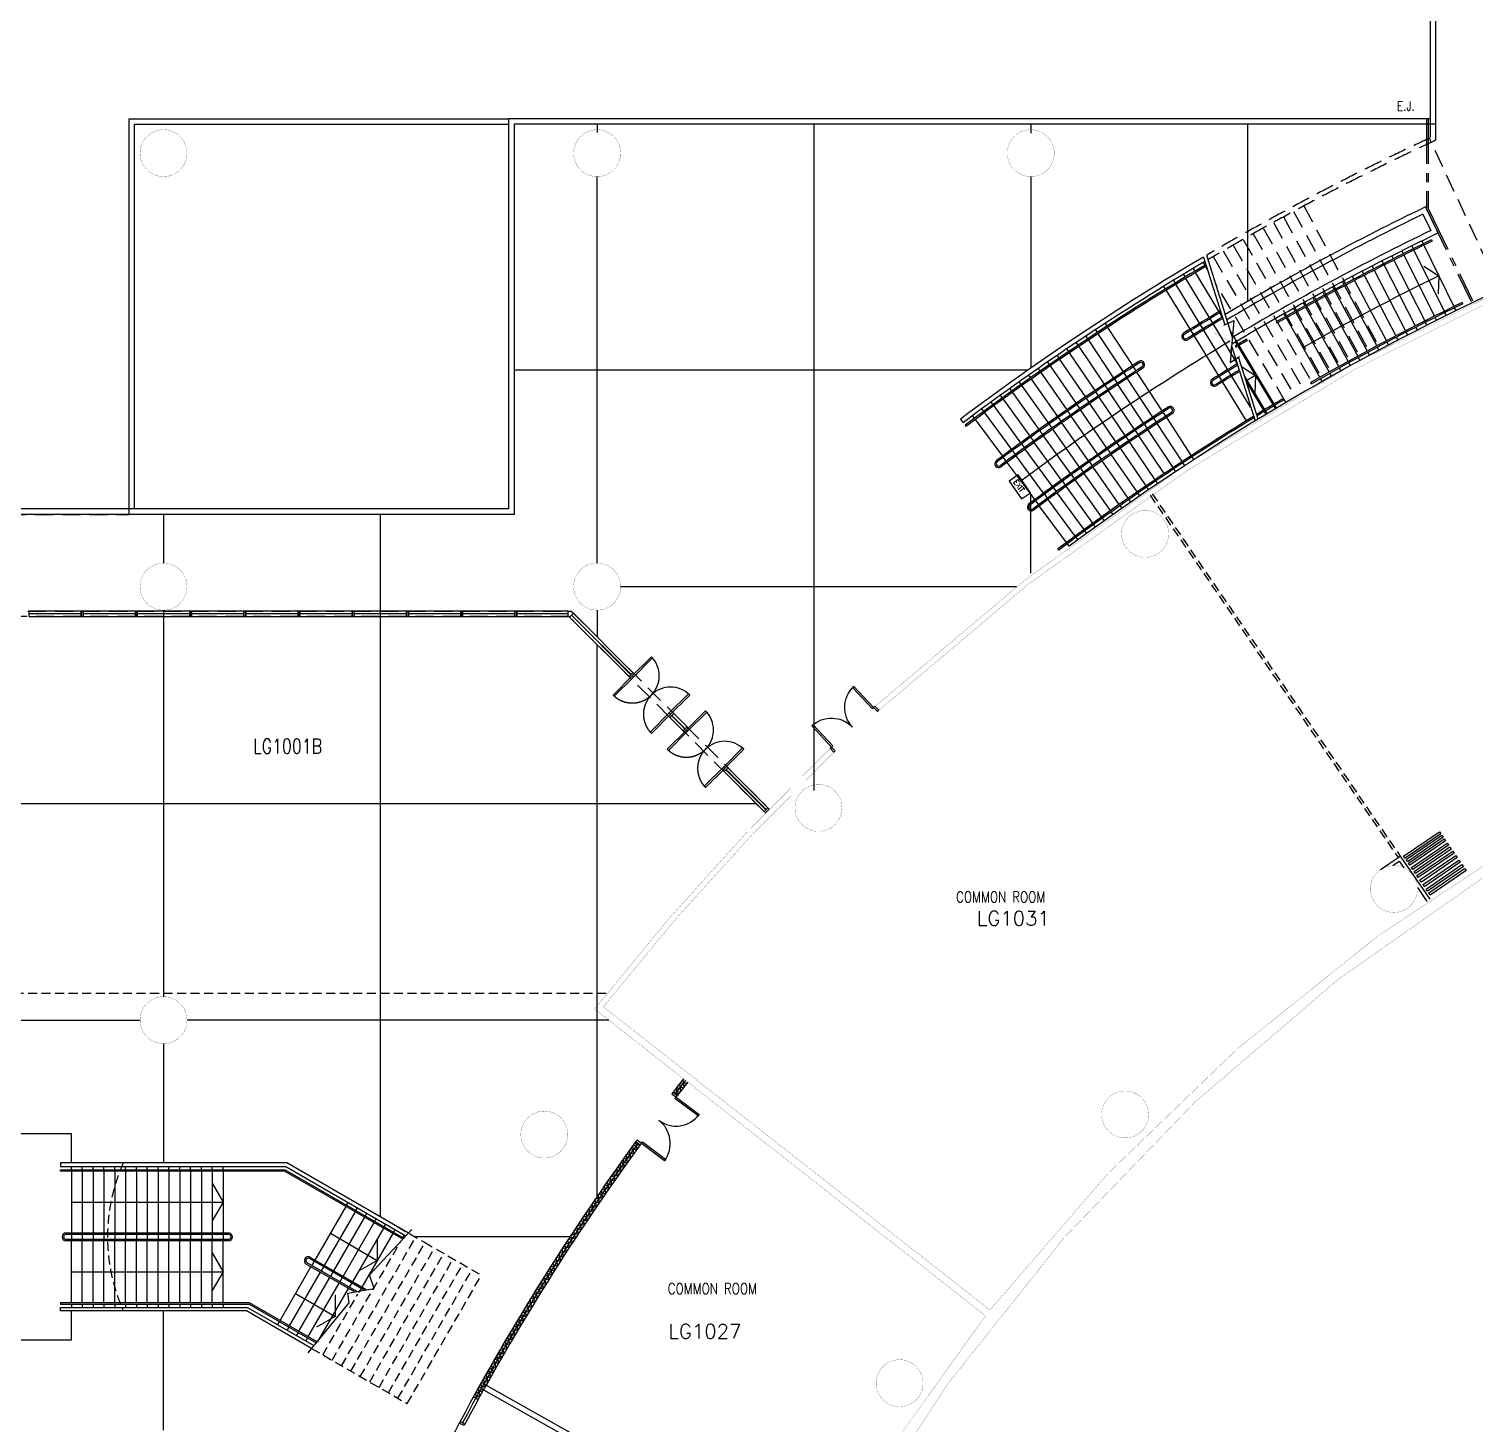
# Model space of a CAD drawing. Extents: x -163000 to 184253, y -124935 to 90032.
# Drawn here: x -69725 to -29705, y -57681 to -19061 of the extents above; entities that cross this region are included whole.
import ezdxf

# ---------------------------------------------------------------- set-up
doc = ezdxf.new("R2010")
doc.units = 0
doc.header["$LTSCALE"] = 1000
doc.header["$MEASUREMENT"] = 0
for name, pattern in [('s1118a$0$CENTER', [2, 1.25, -0.25, 0.25, -0.25]), ('s1118a$0$DASHED', [0.75, 0.5, -0.25]), ('s1118a$0$HIDDEN', [0.375, 0.25, -0.125]), ('s4118a$0$HIDDEN', [0.375, 0.25, -0.125])]:
    doc.linetypes.add(name, pattern=pattern)
doc.layers.get('0').update_dxf_attribs({"linetype": 'CONTINUOUS'})
for name, color, linetype in [('s1118a$0$19', 7, 'CONTINUOUS'), ('s1118a$0$20', 7, 'CONTINUOUS'), ('s1118a$0$23', 7, 'CONTINUOUS'), ('s1118a$0$25', 7, 'CONTINUOUS'), ('s1118a$0$30', 2, 'CONTINUOUS'), ('s1118a$0$56', 7, 'CONTINUOUS'), ('s1118a$0$6', 7, 'CONTINUOUS'), ('s1118a$0$7', 7, 'CONTINUOUS'), ('s1118a$0$ROOM-NO', 4, 'CONTINUOUS'), ('s4118a$0$11', 7, 'CONTINUOUS'), ('s4118a$0$20', 7, 'CONTINUOUS'), ('s4118a$0$21', 7, 'CONTINUOUS'), ('s4118a$0$22', 7, 'CONTINUOUS'), ('s4118a$0$30', 2, 'CONTINUOUS'), ('s4118a$0$6', 7, 'CONTINUOUS'), ('s4118a$0$9', 7, 'CONTINUOUS'), ('s4118a$0$FOLD-P', 3, 'CONTINUOUS'), ('s4118a$0$ROOM-NO', 4, 'CONTINUOUS')]:
    doc.layers.add(name, color=color, linetype=linetype)
doc.styles.add('s1118a$0$STANDARD', font='SIMPLEX', dxfattribs={"width": 0.8})
doc.styles.add('s4118a$0$STANDARD', font='SIMPLEX')

# ---------------------------------------------------------------- blocks, each defined once
blk = doc.blocks.new('s1118a$0$D1600D')
at = {"layer": 's1118a$0$30', "color": 14, "linetype": 'Continuous'}
for points in [[(0.05, 0.15), (0, 0.15), (0, 0), (0.0501, 0), (0.05, 0.825), (0.1, 0.8251), (0.1, 0.075), (0.05, 0.075)], [(1.55, 0.15), (1.6, 0.15), (1.6, 0), (1.55, 0), (1.55, 0.825), (1.5, 0.825), (1.5, 0.075), (1.55, 0.075)]]:
    blk.add_lwpolyline(points, dxfattribs=at)
at = {"layer": 's1118a$0$30', "color": 14, "linetype": 's1118a$0$HIDDEN'}
for points in [[(0.05, 0.075), (0.1, 0.075), (0.1, -0.675), (0.0501, -0.675)], [(1.5, 0.075), (1.55, 0.075), (1.55, -0.675), (1.5001, -0.675)]]:
    blk.add_lwpolyline(points, close=True, dxfattribs=at)
at = {"layer": 's1118a$0$30', "color": 14, "linetype": 'Continuous'}
for centre, start, end in [((0.05, 0.075), 0, 90), ((1.55, 0.075), 90, 180)]:
    blk.add_arc(centre, 0.75, start, end, dxfattribs=at)
at = {"layer": 's1118a$0$30', "color": 14, "linetype": 's1118a$0$HIDDEN'}
for centre, start, end in [((0.05, 0.075), 270, 0), ((1.55, 0.075), 180, 270)]:
    blk.add_arc(centre, 0.75, start, end, dxfattribs=at)
blk = doc.blocks.new('s1118a$0$EXIT')
at = {"layer": 's1118a$0$56', "color": 1, "linetype": 'Continuous'}
blk.add_lwpolyline([(0, 0), (0.6, 0), (0.6, 0.3), (0, 0.3)], close=True, dxfattribs=at)
at = {"layer": 's1118a$0$56', "color": 1, "linetype": 'Continuous', "style": 's1118a$0$STANDARD', "width": 0.8}
blk.add_text('EXIT', height=0.15, dxfattribs=at).set_placement((0.0816, 0.0747))
blk = doc.blocks.new('s1118a')
at = {"layer": 's1118a$0$19', "color": 2, "linetype": 's1118a$0$DASHED'}
for points in [[(-76300, -32500), (-66950, -32500), (-66950, -32350), (-76300, -32350)], [(-73501, -35175), (-54718, -35175), (-49238, -40656), (-49344, -40762), (-54781, -35325), (-73501, -35325)]]:
    blk.add_lwpolyline(points, close=True, dxfattribs=at)
at = {"layer": 's1118a$0$20', "color": 14, "linetype": 'Continuous'}
for points in [[(-69725, -35245), (-68275, -35245), (-68275, -35175), (-69725, -35175)], [(-68275, -35325), (-68225, -35325), (-68225, -35175), (-68275, -35175)], [(-68225, -35245), (-66775, -35245), (-66775, -35175), (-68225, -35175)], [(-66775, -35325), (-66725, -35325), (-66725, -35175), (-66775, -35175)], [(-66725, -35245), (-65275, -35245), (-65275, -35175), (-66725, -35175)], [(-65275, -35325), (-65225, -35325), (-65225, -35175), (-65275, -35175)], [(-65225, -35245), (-63775, -35245), (-63775, -35175), (-65225, -35175)], [(-63775, -35325), (-63725, -35325), (-63725, -35175), (-63775, -35175)], [(-63725, -35245), (-62275, -35245), (-62275, -35175), (-63725, -35175)], [(-62275, -35325), (-62225, -35325), (-62225, -35175), (-62275, -35175)], [(-62225, -35245), (-60775, -35245), (-60775, -35175), (-62225, -35175)], [(-60775, -35325), (-60725, -35325), (-60725, -35175), (-60775, -35175)], [(-60725, -35245), (-59275, -35245), (-59275, -35175), (-60725, -35175)], [(-59275, -35325), (-59225, -35325), (-59225, -35175), (-59275, -35175)], [(-59225, -35245), (-57775, -35245), (-57775, -35175), (-59225, -35175)], [(-57775, -35325), (-57725, -35325), (-57725, -35175), (-57775, -35175)], [(-57725, -35245), (-56275, -35245), (-56275, -35175), (-57725, -35175)], [(-56275, -35325), (-56225, -35325), (-56225, -35175), (-56275, -35175)], [(-56225, -35245), (-54806, -35245), (-54806, -35175), (-56225, -35175)], [(-54718, -35175), (-54657, -35237), (-54763, -35343), (-54781, -35325), (-54806, -35325), (-54806, -35175)], [(-69725, -35325), (-68275, -35325), (-68275, -35255), (-69725, -35255)], [(-68225, -35325), (-66775, -35325), (-66775, -35255), (-68225, -35255)], [(-66725, -35325), (-65275, -35325), (-65275, -35255), (-66725, -35255)], [(-65225, -35325), (-63775, -35325), (-63775, -35255), (-65225, -35255)], [(-63725, -35325), (-62275, -35325), (-62275, -35255), (-63725, -35255)], [(-62225, -35325), (-60775, -35325), (-60775, -35255), (-62225, -35255)], [(-60725, -35325), (-59275, -35325), (-59275, -35255), (-60725, -35255)], [(-59225, -35325), (-57775, -35325), (-57775, -35255), (-59225, -35255)], [(-57725, -35325), (-56275, -35325), (-56275, -35255), (-57725, -35255)], [(-56225, -35325), (-54806, -35325), (-54806, -35255), (-56225, -35255)], [(-54763, -35343), (-53118, -36987), (-53069, -36938), (-54714, -35293)], [(-54706, -35286), (-53062, -36931), (-53012, -36881), (-54657, -35237)], [(-51930, -38062), (-51562, -38431), (-51512, -38381), (-51881, -38013)], [(-51987, -38119), (-51619, -38487), (-51569, -38438), (-51938, -38069)], [(-50487, -39619), (-49379, -40727), (-49329, -40678), (-50438, -39569)], [(-50431, -39562), (-49322, -40670), (-49273, -40621), (-50381, -39513)], [(-49238, -40656), (-49273, -40621), (-49379, -40727), (-49344, -40762)]]:
    blk.add_lwpolyline(points, close=True, dxfattribs=at)
at = {"layer": 's1118a$0$23', "color": 14, "linetype": 's1118a$0$HIDDEN'}
for p, q in [((-72750, -45750), (-53738, -45750)), ((-59843, -52034), (-58778, -52649)), ((-61335, -55915), (-59434, -52623)), ((-61075, -56065), (-59021, -52508)), ((-60815, -56215), (-58762, -52658)), ((-60555, -56365), (-58502, -52808)), ((-58778, -52649), (-57203, -53558)), ((-60295, -56515), (-58242, -52958)), ((-60036, -56665), (-57982, -53108)), ((-59776, -56815), (-57722, -53258)), ((-59516, -56965), (-57463, -53408)), ((-59256, -57115), (-57203, -53558)), ((-61594, -55765), (-60620, -54077)), ((-61902, -55588), (-59256, -57115)), ((-60976, -55894), (-61021, -55972))]:
    blk.add_line(p, q, dxfattribs=at)
at = {"layer": 's1118a$0$23', "color": 14, "linetype": 'Continuous'}
for p, q in [((-62587, -50450), (-68850, -50450)), ((-68850, -50450), (-68850, -50550)), ((-68850, -50550), (-62614, -50550)), ((-62614, -50550), (-59290, -52469)), ((-59220, -52394), (-62587, -50450))]:
    blk.add_line(p, q, dxfattribs=at)
for points in [[(-30950, -18250), (-30950, -21550), (-56450, -21550), (-56450, -32350), (-76300, -32350)], [(-30800, -18250), (-30800, -21700), (-56300, -21700), (-56300, -32500), (-76300, -32500)], [(-66950, -32350), (-66950, -21550), (-56445, -21550)], [(-66800, -32350), (-66800, -21700), (-56445, -21700)], [(-68850, -54550), (-68850, -54450), (-63672, -54450), (-61837, -55509)], [(-61902, -55588), (-63699, -54550), (-68850, -54550)]]:
    blk.add_lwpolyline(points, dxfattribs=at)
at = {"layer": 's1118a$0$23', "color": 14, "linetype": 's1118a$0$HIDDEN'}
blk.add_arc((-62550, -52500), 5000, 155.7964, 204.2061, dxfattribs=at)
at = {"layer": 's1118a$0$25', "color": 3, "linetype": 's1118a$0$HIDDEN', "ltscale": 2}
for p, q in [((-30950, -21550), (-30950, -22077)), ((-30800, -21700), (-30800, -22145)), ((-29015, -26278), (-30969, -22086)), ((-34443, -23961), (-32324, -27931)), ((-35006, -24264), (-32852, -28216)), ((-34725, -24112), (-32589, -28073)), ((-35845, -24729), (-33640, -28651)), ((-35566, -24573), (-33378, -28505)), ((-35286, -24418), (-33116, -28360)), ((-36678, -25204), (-34422, -29098)), ((-36401, -25044), (-34162, -28948)), ((-36123, -24886), (-33901, -28799)), ((-36954, -25365), (-34681, -29248)), ((-34939, -29401), (-36892, -26097))]:
    blk.add_line(p, q, dxfattribs=at)
at = {"layer": 's1118a$0$25', "color": 14, "linetype": 'Continuous'}
for p, q in [((-31077, -23990), (-30729, -24711)), ((-31146, -24190), (-30930, -24641)), ((-37224, -25378), (-36633, -27252)), ((-36418, -27602), (-36618, -26966)), ((-36440, -27863), (-35794, -29914)), ((-35706, -29860), (-36248, -28140))]:
    blk.add_line(p, q, dxfattribs=at)
at = {"layer": 's1118a$0$25', "color": 2, "linetype": 'Continuous'}
for p, q in [((-31733, -25204), (-31692, -25284)), ((-31456, -25066), (-31416, -25146)), ((-31398, -25182), (-30558, -26876)), ((-31178, -24929), (-31139, -25010)), ((-31121, -25046), (-30289, -26743)), ((-30914, -24900), (-30896, -24936)), ((-32281, -25482), (-32240, -25562)), ((-32221, -25597), (-31360, -27279)), ((-32009, -25343), (-31968, -25424)), ((-31950, -25459), (-31096, -27145)), ((-31674, -25320), (-30827, -27010)), ((-33104, -25910), (-33062, -25990)), ((-32830, -25766), (-32788, -25846)), ((-32770, -25881), (-31894, -27556)), ((-32556, -25623), (-32514, -25703)), ((-32496, -25739), (-31626, -27417)), ((-33920, -26348), (-33870, -26439)), ((-33648, -26201), (-33599, -26290)), ((-33584, -26320), (-32688, -27978)), ((-33377, -26056), (-33335, -26135)), ((-33316, -26170), (-32425, -27837)), ((-33043, -26025), (-32159, -27696)), ((-34732, -26798), (-34687, -26877)), ((-34462, -26647), (-34418, -26726)), ((-34398, -26761), (-33478, -28412)), ((-34191, -26497), (-34147, -26576)), ((-34128, -26611), (-33215, -28266)), ((-33856, -26466), (-32952, -28122)), ((-30232, -26859), (-30271, -26778)), ((-30046, -26669), (-30064, -26633)), ((-35209, -27173), (-35189, -27208)), ((-34993, -26946), (-34948, -27025)), ((-34929, -27060), (-34002, -28706)), ((-34668, -26912), (-33741, -28559)), ((-31037, -27261), (-31078, -27181)), ((-30769, -27126), (-30809, -27046)), ((-30501, -26992), (-30541, -26911)), ((-31833, -27671), (-31875, -27591)), ((-31567, -27532), (-31608, -27452)), ((-31300, -27395), (-31341, -27315)), ((-36333, -27728), (-36287, -27805)), ((-36267, -27840), (-35297, -29462)), ((-36029, -27652), (-36009, -27686)), ((-32626, -28092), (-32669, -28013)), ((-32387, -27907), (-32406, -27872)), ((-32099, -27811), (-32141, -27731)), ((-33153, -28380), (-33196, -28301)), ((-32890, -28236), (-32933, -28157)), ((-33938, -28819), (-33982, -28741)), ((-33721, -28594), (-33723, -28591)), ((-33677, -28672), (-33721, -28594)), ((-33415, -28525), (-33459, -28447)), ((-35487, -29728), (-36032, -28825)), ((-34262, -28855), (-34242, -28890)), ((-35230, -29573), (-35276, -29496)), ((-35039, -29308), (-35018, -29343))]:
    blk.add_line(p, q, dxfattribs=at)
at = {"layer": 's1118a$0$25', "color": 3, "linetype": 'Continuous'}
for p, q in [((-37229, -25527), (-37184, -25604)), ((-37778, -25855), (-37732, -25932)), ((-36301, -28304), (-37711, -25966)), ((-37504, -25690), (-37458, -25768)), ((-36702, -27034), (-37438, -25802)), ((-37117, -25717), (-37163, -25639)), ((-38324, -26187), (-38277, -26264)), ((-38256, -26298), (-36035, -29909)), ((-38052, -26020), (-38005, -26097)), ((-35915, -29528), (-37984, -26131)), ((-39945, -27214), (-39896, -27289)), ((-40479, -27565), (-40429, -27640)), ((-40212, -27388), (-40163, -27464)), ((-40141, -27497), (-39447, -28552)), ((-39874, -27323), (-39185, -28380)), ((-41010, -27921), (-40959, -27995)), ((-40745, -27742), (-40694, -27817)), ((-40672, -27850), (-39969, -28899)), ((-40407, -27673), (-39708, -28725)), ((-41538, -28282), (-41487, -28356)), ((-41464, -28389), (-40747, -29428)), ((-41274, -28101), (-41223, -28175)), ((-41201, -28208), (-40488, -29250)), ((-40937, -28028), (-40229, -29074)), ((-39163, -28414), (-39089, -28527)), ((-42062, -28647), (-42012, -28719)), ((-41977, -28768), (-41262, -29786)), ((-41800, -28464), (-41749, -28538)), ((-41726, -28570), (-41005, -29606)), ((-39686, -28758), (-39612, -28870)), ((-39425, -28585), (-39350, -28698)), ((-38622, -29805), (-39328, -28731)), ((-38366, -29637), (-39068, -28560)), ((-42843, -29204), (-42791, -29276)), ((-42584, -29017), (-42531, -29090)), ((-42508, -29122), (-41773, -30149)), ((-42324, -28831), (-42271, -28905)), ((-42248, -28937), (-41518, -29967)), ((-40207, -29107), (-40131, -29219)), ((-39947, -28932), (-39872, -29044)), ((-39134, -30145), (-39849, -29077)), ((-38878, -29974), (-39589, -28904)), ((-43360, -29580), (-43307, -29653)), ((-43102, -29391), (-43049, -29464)), ((-43025, -29496), (-42282, -30516)), ((-42767, -29309), (-42028, -30332)), ((-40724, -29461), (-40648, -29572)), ((-39895, -30663), (-40625, -29605)), ((-40466, -29283), (-40390, -29395)), ((-39642, -30489), (-40367, -29428)), ((-39388, -30316), (-40109, -29252)), ((-43948, -29861), (-43873, -29961)), ((-43617, -29770), (-43563, -29842)), ((-43539, -29875), (-42787, -30888)), ((-43283, -29685), (-42534, -30702)), ((-41495, -30000), (-41417, -30110)), ((-41239, -29819), (-41161, -29929)), ((-40399, -31013), (-41138, -29962)), ((-40981, -29640), (-40905, -29750)), ((-40148, -30838), (-40882, -29783)), ((-38856, -30008), (-38782, -30120)), ((-38600, -29838), (-38526, -29951)), ((-37810, -31039), (-38504, -29984)), ((-38344, -29670), (-38270, -29784)), ((-38248, -29817), (-37559, -30875)), ((-43819, -30033), (-43795, -30065)), ((-42004, -30365), (-41925, -30474)), ((-41750, -30182), (-41667, -30298)), ((-40900, -31369), (-41648, -30324)), ((-40650, -31190), (-41394, -30142)), ((-39366, -30349), (-39290, -30461)), ((-39111, -30178), (-39036, -30290)), ((-38311, -31372), (-39014, -30323)), ((-38061, -31205), (-38760, -30153)), ((-42511, -30734), (-42431, -30843)), ((-42258, -30549), (-42178, -30658)), ((-41398, -31728), (-42155, -30690)), ((-41149, -31548), (-41902, -30506)), ((-39873, -30696), (-39796, -30807)), ((-39620, -30522), (-39544, -30633)), ((-38809, -31709), (-39521, -30666)), ((-38560, -31540), (-39268, -30494)), ((-42682, -31029), (-42763, -30920)), ((-42659, -31061), (-41892, -32092)), ((-41646, -31910), (-42407, -30875)), ((-40376, -31046), (-40298, -31157)), ((-39550, -32222), (-40276, -31189)), ((-40125, -30870), (-40048, -30981)), ((-39303, -32050), (-40025, -31014)), ((-39056, -31879), (-39773, -30840)), ((-37739, -31148), (-37788, -31072)), ((-37488, -30984), (-37537, -30908)), ((-41126, -31580), (-41047, -31690)), ((-40877, -31401), (-40798, -31511)), ((-40040, -32570), (-40775, -31544)), ((-40627, -31223), (-40549, -31333)), ((-39795, -32396), (-40526, -31366)), ((-38487, -31647), (-38538, -31573)), ((-37989, -31313), (-38039, -31238)), ((-41622, -31942), (-41542, -32051)), ((-41374, -31761), (-41295, -31870)), ((-40527, -32922), (-41271, -31902)), ((-40284, -32746), (-41024, -31722)), ((-38983, -31986), (-39034, -31912)), ((-38735, -31816), (-38786, -31742)), ((-41869, -32124), (-41788, -32233)), ((-41012, -33278), (-41764, -32265)), ((-40770, -33100), (-41518, -32083)), ((-39475, -32329), (-39527, -32255)), ((-39229, -32157), (-39281, -32083)), ((-40208, -32851), (-40261, -32778)), ((-39964, -32676), (-40017, -32603)), ((-39720, -32502), (-39772, -32428)), ((-40693, -33204), (-40746, -33132)), ((-40451, -33027), (-40504, -32954)), ((-41227, -33489), (-41251, -33457)), ((-40934, -33383), (-40988, -33311))]:
    blk.add_line(p, q, dxfattribs=at)
at = {"layer": 's1118a$0$25', "color": 14}
blk.add_line((-37135, -25326), (-36618, -26966), dxfattribs=at)
at = {"layer": 's1118a$0$25', "color": 3}
for p, q in [((-35197, -29554), (-36480, -27406)), ((-35454, -29708), (-36082, -28668))]:
    blk.add_line(p, q, dxfattribs=at)
at = {"layer": 's1118a$0$25', "color": 2, "linetype": 's1118a$0$HIDDEN'}
blk.add_line((-32364, -27952), (-32406, -27872), dxfattribs=at)
at = {"layer": 's1118a$0$25', "color": 10, "linetype": 'Continuous'}
for p, q in [((-68550, -49650), (-71250, -49650)), ((-68550, -50450), (-68550, -49650)), ((-68850, -50680), (-68850, -50640)), ((-68850, -50640), (-62638, -50640)), ((-62648, -50680), (-68850, -50680)), ((-68550, -50640), (-68550, -50550)), ((-68550, -50680), (-68550, -52392)), ((-68250, -50640), (-68250, -50550)), ((-68250, -50680), (-68250, -52392)), ((-67950, -50640), (-67950, -50550)), ((-67950, -50680), (-67950, -52392)), ((-67650, -50640), (-67650, -50550)), ((-67650, -50680), (-67650, -52392)), ((-67350, -50640), (-67350, -50550)), ((-67350, -50680), (-67350, -52392)), ((-67050, -50640), (-67050, -50550)), ((-67050, -50680), (-67050, -52392)), ((-66750, -50640), (-66750, -50550)), ((-66750, -50680), (-66750, -52392)), ((-66450, -50640), (-66450, -50550)), ((-66450, -50680), (-66450, -52392)), ((-66150, -50640), (-66150, -50550)), ((-66150, -50680), (-66150, -52392)), ((-65850, -50640), (-65850, -50550)), ((-65850, -50680), (-65850, -52392)), ((-65550, -50640), (-65550, -50550)), ((-65550, -50680), (-65550, -52392)), ((-65250, -50640), (-65250, -50550)), ((-65250, -50680), (-65250, -52392)), ((-64950, -50640), (-64950, -50550)), ((-64950, -50680), (-64950, -52392)), ((-64650, -50640), (-64650, -50550)), ((-64650, -50680), (-64650, -52392)), ((-64350, -50640), (-64350, -50550)), ((-64350, -50680), (-64350, -52392)), ((-59381, -52566), (-62648, -50680)), ((-62638, -50640), (-59353, -52536)), ((-68550, -51536), (-64350, -51536)), ((-60935, -51623), (-60890, -51545)), ((-60955, -51658), (-61811, -53140)), ((-60695, -51807), (-61552, -53290)), ((-60436, -51957), (-61292, -53440)), ((-60675, -51773), (-60630, -51695)), ((-60416, -51923), (-60371, -51845)), ((-60156, -52073), (-60111, -51995)), ((-64200, -52392), (-68700, -52392)), ((-61383, -52399), (-60084, -53149)), ((-60176, -52107), (-61032, -53590)), ((-59916, -52257), (-60772, -53740)), ((-59656, -52407), (-60512, -53890)), ((-59896, -52223), (-59851, -52145)), ((-59636, -52373), (-59591, -52295)), ((-64200, -52432), (-68700, -52432)), ((-64200, -52567), (-68700, -52567)), ((-64200, -52607), (-68700, -52607)), ((-68550, -52432), (-68550, -52567)), ((-68550, -54320), (-68550, -52607)), ((-68250, -52432), (-68250, -52567)), ((-68250, -54320), (-68250, -52607)), ((-67950, -52432), (-67950, -52567)), ((-67950, -54320), (-67950, -52607)), ((-67650, -52432), (-67650, -52567)), ((-67650, -54320), (-67650, -52607)), ((-67350, -52432), (-67350, -52567)), ((-67350, -54320), (-67350, -52607)), ((-67050, -52432), (-67050, -52567)), ((-67050, -54320), (-67050, -52607)), ((-66750, -52432), (-66750, -52567)), ((-66750, -54320), (-66750, -52607)), ((-66450, -52432), (-66450, -52567)), ((-66450, -54320), (-66450, -52607)), ((-66150, -52432), (-66150, -52567)), ((-66150, -54320), (-66150, -52607)), ((-65850, -52432), (-65850, -52567)), ((-65850, -54320), (-65850, -52607)), ((-65550, -52432), (-65550, -52567)), ((-65550, -54320), (-65550, -52607)), ((-65250, -52432), (-65250, -52567)), ((-65250, -54320), (-65250, -52607)), ((-64950, -52432), (-64950, -52567)), ((-64950, -54320), (-64950, -52607)), ((-64650, -52432), (-64650, -52567)), ((-64650, -54320), (-64650, -52607)), ((-64350, -52432), (-64350, -52567)), ((-64350, -54320), (-64350, -52607)), ((-59376, -52523), (-59331, -52445)), ((-60651, -54013), (-62029, -53217)), ((-60445, -53975), (-61961, -53100)), ((-60384, -53964), (-61941, -53065)), ((-61831, -53175), (-61899, -53292)), ((-68550, -53463), (-64350, -53463)), ((-62775, -54810), (-61919, -53327)), ((-62515, -54959), (-61659, -53477)), ((-62255, -55109), (-61399, -53627)), ((-60712, -54024), (-62049, -53252)), ((-61572, -53325), (-61639, -53442)), ((-61312, -53475), (-61379, -53592)), ((-61052, -53625), (-61119, -53742)), ((-61995, -55259), (-61139, -53777)), ((-61736, -55409), (-60879, -53927)), ((-60792, -53775), (-60860, -53892)), ((-60532, -53925), (-60600, -54042)), ((-68850, -54320), (-68850, -54360)), ((-63624, -54320), (-68850, -54320)), ((-68850, -54360), (-63634, -54360)), ((-68550, -54360), (-68550, -54450)), ((-68250, -54360), (-68250, -54450)), ((-67950, -54360), (-67950, -54450)), ((-67650, -54360), (-67650, -54450)), ((-67350, -54360), (-67350, -54450)), ((-67050, -54360), (-67050, -54450)), ((-66750, -54360), (-66750, -54450)), ((-66450, -54360), (-66450, -54450)), ((-66150, -54360), (-66150, -54450)), ((-65850, -54360), (-65850, -54450)), ((-65550, -54360), (-65550, -54450)), ((-65250, -54360), (-65250, -54450)), ((-64950, -54360), (-64950, -54450)), ((-64650, -54360), (-64650, -54450)), ((-64350, -54360), (-64350, -54450)), ((-63634, -54360), (-61775, -55434)), ((-61749, -55402), (-63624, -54320)), ((-62347, -54068), (-61249, -54702)), ((-68550, -55350), (-68550, -54550)), ((-62795, -54844), (-62840, -54922)), ((-62535, -54994), (-62580, -55072)), ((-62275, -55144), (-62320, -55222)), ((-71250, -55350), (-68550, -55350)), ((-62016, -55294), (-62061, -55372))]:
    blk.add_line(p, q, dxfattribs=at)
at = {"layer": 's1118a$0$25', "color": 2, "linetype": 'Continuous'}
for points in [[(-31126, -25625), (-30705, -25894), (-30727, -26394)], [(-36164, -28406), (-35782, -28651), (-35804, -29150)]]:
    blk.add_lwpolyline(points, dxfattribs=at)
at = {"layer": 's1118a$0$25', "color": 14, "linetype": 'Continuous'}
blk.add_lwpolyline([(-36659, -27265), (-36378, -27130), (-36478, -28299), (-36225, -28125)], dxfattribs=at)
at = {"layer": 's1118a$0$25', "color": 14, "linetype": 'Continuous', "const_width": 5}
blk.add_lwpolyline([(-36472, -28205), (-36490, -27706), (-36932, -27471)], dxfattribs=at)
at = {"layer": 's1118a$0$25', "color": 10, "linetype": 'Continuous'}
for points in [[(-64650, -51016), (-64350, -51536), (-64650, -52056)], [(-62001, -55709), (-60867, -54329), (-60897, -54057), (-60170, -53926), (-60300, -53548), (-59124, -52292)], [(-60084, -52549), (-60084, -53149), (-60604, -53449)], [(-64650, -52944), (-64350, -53463), (-64650, -53983)], [(-61249, -54102), (-61249, -54702), (-61769, -55002)]]:
    blk.add_lwpolyline(points, dxfattribs=at)
at = {"layer": 's1118a$0$25', "color": 3, "linetype": 's1118a$0$HIDDEN', "ltscale": 2}
for radius, start, end in [(73280, 114.98327, 120.44231), (73155, 114.89931, 120.46308)]:
    blk.add_arc((0, -88500), radius, start, end, dxfattribs=at)
at = {"layer": 's1118a$0$25', "color": 14, "linetype": 'Continuous'}
for radius, start, end in [(71605, 115.72179, 120.75677), (71455, 115.84204, 120.78511), (70805, 115.71816, 120.9687), (70955, 115.84288, 120.88046), (70715, 120.63064, 120.92672), (70675, 120.63051, 120.93446), (69730, 120.87369, 121.12002), (68785, 120.62379, 121.31082), (68745, 120.62369, 121.31901)]:
    blk.add_arc((0, -88500), radius, start, end, dxfattribs=at)
at = {"layer": 's1118a$0$25', "color": 10, "linetype": 'Continuous'}
for centre, radius, start, end in [((0, -88500), 70715, 115.92303, 119.86114), ((0, -88500), 70675, 115.92292, 119.86141), ((0, -88500), 69730, 116.12561, 119.62155), ((0, -88500), 68745, 115.91719, 119.87506), ((0, -88500), 68785, 115.91734, 119.63219), ((0, -88500), 68785, 119.63219, 119.87477), ((-68700, -52500), 108, 90, 270), ((-64200, -52500), 108, 270, 90), ((-68700, -52500), 67.5, 90, 270), ((-64200, -52500), 67.5, 270, 90), ((-61995, -53159), 108, 60.0004, 240.0004), ((-61995, -53159), 67.5, 60.0004, 240.0004)]:
    blk.add_arc(centre, radius, start, end, dxfattribs=at)
at = {"layer": 's1118a$0$25', "color": 3, "linetype": 'Continuous'}
for centre, radius, start, end in [((0, -88500), 73280, 120.52865, 126.8508), ((0, -88500), 73155, 120.5513, 126.8508), ((0, -88500), 73065, 120.56768, 126.8508), ((0, -88500), 73025, 120.57496, 126.8508), ((0, -88500), 68655, 115.00003, 126.60032), ((0, -88500), 71762, 120.80916, 121.75751), ((0, -88500), 71722, 120.81672, 121.75747), ((0, -88500), 71587, 120.8423, 121.75731), ((0, -88500), 71547, 120.84989, 121.75726), ((-37714, -27573), 107, 121.8415, 301.8415), ((-37714, -27573), 67.5, 121.8415, 301.8415), ((0, -88500), 70905, 120.97314, 126.60032), ((0, -88500), 71762, 122.93148, 126.76476), ((0, -88500), 71722, 122.93153, 126.76472), ((-38954, -28358), 107, 302.8473, 122.8473), ((-38954, -28358), 67.5, 302.8473, 122.8473), ((0, -88500), 70262, 121.09868, 121.75566), ((0, -88500), 70222, 121.10657, 121.75561), ((0, -88500), 71587, 122.93169, 126.76456), ((0, -88500), 71547, 122.93174, 126.76451), ((-36922, -28847), 108, 121.8501, 301.8501), ((-36922, -28847), 67.5, 121.8501, 301.8501), ((0, -88500), 70087, 121.13328, 121.75543), ((0, -88500), 70047, 121.14122, 121.75537), ((0, -88500), 70262, 122.93336, 126.76288), ((0, -88500), 70222, 122.93341, 126.76283), ((-38141, -29619), 107, 302.8473, 122.8473), ((-38141, -29619), 67.5, 302.8473, 122.8473), ((0, -88500), 70087, 122.93358, 126.76265), ((0, -88500), 70047, 122.93363, 126.7626), ((0, -88500), 68785, 121.39656, 126.84954), ((0, -88500), 68745, 121.40481, 126.84953), ((-42887, -31097), 107, 126.8486, 306.8486), ((-42887, -31097), 67.5, 126.8486, 306.8486), ((-41988, -32297), 108, 126.8539, 306.8539), ((-41988, -32297), 67.5, 126.8539, 306.8539)]:
    blk.add_arc(centre, radius, start, end, dxfattribs=at)
at = {"layer": 's1118a$0$6', "color": 14, "linetype": 'Continuous', "const_width": 5}
for points in [[(-65350, -22500, 1), (-66650, -22500, 1)], [(-53350, -22500, 1), (-54650, -22500, 1)], [(-41350, -22500, 1), (-42650, -22500, 1)], [(-65350, -34500, 1), (-66650, -34500, 1)], [(-53350, -34500, 1), (-54650, -34500, 1)], [(-65350, -46500, 1), (-66650, -46500, 1)]]:
    blk.add_lwpolyline(points, format="xyb", close=True, dxfattribs=at)
at = {"layer": 's1118a$0$7', "color": 4, "linetype": 's1118a$0$CENTER'}
for p, q in [((-31050, -21550), (-31050, -24046)), ((-31000, -21550), (-31000, -24034)), ((-31050, -24046), (-29817, -26605)), ((-31000, -24034), (-29772, -26583))]:
    blk.add_line(p, q, dxfattribs=at)
at = {"layer": 's1118a$0$7', "color": 4, "linetype": 'Continuous'}
for p, q in [((-54000, -21700), (-54000, -21930)), ((-48000, -21700), (-48000, -40141)), ((-42000, -21700), (-42000, -21950)), ((-36000, -21700), (-36000, -26603)), ((-54000, -33850), (-54000, -23150)), ((-42000, -23150), (-42000, -28450)), ((-56300, -28500), (-42070, -28500)), ((-42000, -34127), (-42000, -31948)), ((-66000, -32500), (-66000, -33850)), ((-60000, -32500), (-60000, -51943)), ((-53350, -34500), (-42397, -34500)), ((-66000, -35150), (-66000, -45850)), ((-54000, -35150), (-54000, -35894)), ((-54000, -51376), (-54000, -36106)), ((-73501, -40500), (-49606, -40500)), ((-76300, -46500), (-66650, -46500)), ((-53678, -46500), (-65350, -46500)), ((-66000, -47150), (-66000, -50450)), ((-54756, -52500), (-59036, -52500)), ((-66000, -57850), (-66000, -54550))]:
    blk.add_line(p, q, dxfattribs=at)
at = {"zscale": 1000}
for name, p, xscale, yscale, rotation in [('s1118a$0$EXIT', (-42598, -31581), 999.9979999999999, 999.9979999999999, 305.034074), ('s1118a$0$D1600D', (-53118, -36987), 1000, 1000, 315), ('s1118a$0$D1600D', (-51619, -38487), 1000, 1000, 315)]:
    blk.add_blockref(name, p, dxfattribs=dict(at, xscale=xscale, yscale=yscale, rotation=rotation))
at = {"layer": 's1118a$0$7', "color": 4, "linetype": 's1118a$0$CENTER', "style": 's1118a$0$STANDARD', "width": 0.84}
blk.add_text('E.J.', height=250, dxfattribs=at).set_placement((-31867, -21324))
at = {"layer": 's1118a$0$ROOM-NO', "style": 's1118a$0$STANDARD', "width": 0.8}
blk.add_text('LG1001B', height=400, dxfattribs=at).set_placement((-63518, -39116))
blk = doc.blocks.new('s4118a$0$D1700B')
at = {"layer": 's4118a$0$30', "color": 11, "linetype": 'Continuous'}
for points in [[(0.05, 0.15), (0.0499, 0.95), (0.0999, 0.95), (0.1, 0.15)], [(1.6001, 0.15), (1.6, 0.95), (1.65, 0.95), (1.6501, 0.15)], [(0, 0.15), (0, 0), (0.05, 0), (0.05, 0.15)], [(1.6501, 0.15), (1.65, 0), (1.7, 0), (1.7001, 0.15)]]:
    blk.add_lwpolyline(points, close=True, dxfattribs=at)
for centre, start, end in [((0.05, 0.150001), 0.000047, 90.000047), ((1.650006, 0.150002), 90.000047, 180.000047)]:
    blk.add_arc(centre, 0.800003, start, end, dxfattribs=at)
blk = doc.blocks.new('s4118a')
for p, q in [((-57792, -57609), (-57816, -57653)), ((-57660, -57680), (-57792, -57609)), ((-57683, -57724), (-57816, -57653)), ((-57660, -57680), (-57683, -57724))]:
    blk.add_line(p, q)
at = {"color": 1, "linetype": 'Continuous'}
blk.add_arc((0, -88500), 65530, 151.91878, 153.08137, dxfattribs=at)
at = {"layer": 's4118a$0$11', "color": 1, "linetype": 'Continuous'}
for p, q in [((-57145, -56735), (-48016, -61873)), ((-57072, -56604), (-47943, -61742))]:
    blk.add_line(p, q, dxfattribs=at)
at = {"layer": 's4118a$0$20', "color": 14, "linetype": 'Continuous'}
for p, q in [((-51786, -48591), (-51906, -48501)), ((-52926, -49860), (-52806, -49950))]:
    blk.add_line(p, q, dxfattribs=at)
at = {"layer": 's4118a$0$20', "color": 14, "linetype": 'Continuous', "const_width": 5}
for points in [[(-23114, -23853, 0.099557), (-46308, -37814, 0.099557)], [(-28227, -26080, 0.079058), (-46206, -37924, 0.079058)], [(-47549, -38976, 0.035462), (-54070, -46193, 0.035462)], [(-47446, -39086, 0.034726), (-53829, -46128, 0.034726)]]:
    blk.add_lwpolyline(points, format="xyb", dxfattribs=at)
for points in [[(-46308, -37814), (-46206, -37924)], [(-47549, -38976), (-47446, -39086)], [(-43254, -54681), (-54070, -46192)], [(-43130, -54524), (-53829, -46128)]]:
    blk.add_lwpolyline(points, dxfattribs=at)
at = {"layer": 's4118a$0$20', "color": 14, "linetype": 'Continuous'}
for radius, start, end in [(65530, 141.96248, 142.38183), (65380, 141.96248, 142.38009), (65530, 143.86824, 151.87506), (65380, 143.86996, 151.87506)]:
    blk.add_arc((0, -88500), radius, start, end, dxfattribs=at)
at = {"layer": 's4118a$0$22', "color": 14, "linetype": 'Continuous'}
for p, q in [((-51813, -48380), (-51602, -48354)), ((-51813, -48380), (-51786, -48591)), ((-51721, -48262), (-51510, -48235)), ((-51721, -48262), (-51694, -48472)), ((-51629, -48143), (-51602, -48354)), ((-51905, -48499), (-51694, -48472)), ((-52806, -49950), (-53016, -49984)), ((-52982, -50193), (-53016, -49984)), ((-52894, -50072), (-52927, -49862)), ((-53070, -50314), (-53279, -50349)), ((-53245, -50558), (-53279, -50349)), ((-52982, -50193), (-53192, -50227)), ((-53157, -50436), (-53192, -50227)), ((-52894, -50072), (-53104, -50105)), ((-53070, -50314), (-53104, -50105)), ((-53418, -50802), (-53626, -50839)), ((-53331, -50680), (-53540, -50716)), ((-53504, -50925), (-53540, -50716)), ((-53244, -50558), (-53453, -50594)), ((-53418, -50803), (-53453, -50594)), ((-53157, -50436), (-53366, -50471)), ((-53331, -50680), (-53366, -50471)), ((-53675, -51171), (-53884, -51208)), ((-53846, -51417), (-53884, -51208)), ((-53590, -51048), (-53799, -51085)), ((-53761, -51294), (-53799, -51085)), ((-53504, -50925), (-53713, -50962)), ((-53675, -51171), (-53713, -50962)), ((-53590, -51048), (-53626, -50839)), ((-54100, -51788), (-54140, -51580)), ((-53931, -51541), (-54139, -51580)), ((-53846, -51417), (-54054, -51456)), ((-54016, -51664), (-54054, -51456)), ((-53761, -51294), (-53970, -51332)), ((-53931, -51541), (-53970, -51332)), ((-54184, -51912), (-54392, -51953)), ((-54351, -52161), (-54392, -51953)), ((-54100, -51788), (-54308, -51828)), ((-54267, -52037), (-54308, -51828)), ((-54015, -51664), (-54224, -51704)), ((-54184, -51912), (-54224, -51704)), ((-54517, -52411), (-54725, -52453)), ((-54434, -52286), (-54642, -52328)), ((-54600, -52536), (-54642, -52328)), ((-54351, -52161), (-54559, -52202)), ((-54517, -52411), (-54559, -52203)), ((-54267, -52037), (-54475, -52078)), ((-54434, -52286), (-54475, -52078)), ((-54764, -52786), (-54971, -52830)), ((-54845, -52912), (-54890, -52704)), ((-54682, -52661), (-54889, -52704)), ((-54599, -52535), (-54807, -52579)), ((-54764, -52786), (-54807, -52579)), ((-54682, -52661), (-54725, -52453)), ((-55008, -53163), (-55215, -53209)), ((-55169, -53416), (-55215, -53209)), ((-54927, -53038), (-55134, -53082)), ((-55089, -53290), (-55134, -53083)), ((-54845, -52912), (-55053, -52956)), ((-55008, -53164), (-55053, -52956)), ((-54927, -53038), (-54971, -52830)), ((-55409, -53796), (-55457, -53589)), ((-55249, -53543), (-55456, -53589)), ((-55169, -53416), (-55376, -53462)), ((-55330, -53669), (-55376, -53462)), ((-55089, -53290), (-55296, -53335)), ((-55249, -53543), (-55296, -53336)), ((-55488, -53923), (-55695, -53971)), ((-55646, -54178), (-55695, -53972)), ((-55409, -53796), (-55616, -53844)), ((-55568, -54050), (-55616, -53844)), ((-55329, -53669), (-55536, -53717)), ((-55488, -53923), (-55536, -53717)), ((-55725, -54305), (-55931, -54355)), ((-55881, -54561), (-55931, -54355)), ((-55646, -54178), (-55853, -54227)), ((-55803, -54433), (-55853, -54227)), ((-55568, -54050), (-55774, -54099)), ((-55725, -54306), (-55774, -54099)), ((-56036, -54817), (-56242, -54869)), ((-56113, -54946), (-56165, -54740)), ((-55958, -54689), (-56164, -54740)), ((-55881, -54561), (-56087, -54612)), ((-56036, -54818), (-56087, -54612)), ((-55958, -54689), (-56010, -54484)), ((-55803, -54433), (-56009, -54483)), ((-56266, -55204), (-56472, -55257)), ((-56190, -55075), (-56395, -55127)), ((-56342, -55333), (-56395, -55128)), ((-56113, -54946), (-56318, -54998)), ((-56266, -55204), (-56318, -54998)), ((-56190, -55075), (-56242, -54869)), ((-56494, -55591), (-56699, -55646)), ((-56418, -55462), (-56623, -55516)), ((-56569, -55721), (-56623, -55516)), ((-56342, -55333), (-56548, -55386)), ((-56494, -55591), (-56548, -55386)), ((-56418, -55462), (-56472, -55257)), ((-56719, -55981), (-56923, -56036)), ((-56644, -55851), (-56849, -55906)), ((-56793, -56111), (-56849, -55906)), ((-56569, -55720), (-56774, -55776)), ((-56719, -55981), (-56774, -55776)), ((-56644, -55851), (-56699, -55646)), ((-56941, -56371), (-57145, -56428)), ((-56867, -56241), (-57072, -56297)), ((-57014, -56502), (-57072, -56298)), ((-56793, -56110), (-56998, -56167)), ((-56941, -56371), (-56998, -56167)), ((-56867, -56241), (-56924, -56036)), ((-57160, -56763), (-57364, -56822)), ((-57306, -57026), (-57364, -56822)), ((-57088, -56632), (-57292, -56691)), ((-57233, -56895), (-57292, -56691)), ((-57160, -56763), (-57219, -56560)), ((-57014, -56502), (-57218, -56559)), ((-57088, -56633), (-57145, -56428)), ((-57233, -56895), (-57437, -56953))]:
    blk.add_line(p, q, dxfattribs=at)
for start, end in [(141.96248, 142.38009), (143.86996, 151.87506)]:
    blk.add_arc((0, -88500), 65455, start, end, dxfattribs=at)
at = {"layer": 's4118a$0$6', "color": 14, "linetype": 'Continuous', "const_width": 5}
for points in [[(-38184, -33039, 1), (-39484, -33039, 1)], [(-47225, -40625, 1), (-48525, -40625, 1)], [(-31301, -42869, 1), (-32601, -42869, 1)], [(-38739, -49110, 1), (-40039, -49110, 1)], [(-54811, -49666, 1), (-56111, -49666, 1)], [(-44981, -56549, 1), (-46281, -56549, 1)]]:
    blk.add_lwpolyline(points, format="xyb", close=True, dxfattribs=at)
at = {"layer": 's4118a$0$9', "color": 14, "linetype": 'Continuous', "const_width": 5}
for points in [[(5651, -34188, 0.401783), (-54022, -80540, 0.401783)], [(-23791, -39017, 0.114345), (-43130, -54524, 0.114345)], [(-43254, -54681, 0.130253), (-54325, -80540, 0.130253)]]:
    blk.add_lwpolyline(points, format="xyb", dxfattribs=at)
at = {"layer": 's4118a$0$FOLD-P', "linetype": 's4118a$0$HIDDEN'}
for p, q in [((-38695, -31970), (-31833, -42001)), ((-38637, -31931), (-31775, -41961))]:
    blk.add_line(p, q, dxfattribs=at)
at = {"layer": 's4118a$0$FOLD-P'}
for p, q in [((-32318, -42333), (-31775, -41961)), ((-31775, -41961), (-30958, -43155)), ((-31976, -42220), (-31801, -42100)), ((-31801, -42100), (-31679, -42279)), ((-31302, -42830), (-31041, -43212))]:
    blk.add_line(p, q, dxfattribs=at)
for points in [[(-31641, -42018), (-31681, -41960), (-30691, -41283), (-30651, -41340)], [(-31576, -42114), (-31615, -42056), (-30625, -41379), (-30585, -41437)], [(-31509, -42211), (-31549, -42153), (-30558, -41476), (-30519, -41534)], [(-31427, -42331), (-31467, -42274), (-30476, -41596), (-30437, -41654)], [(-31353, -42440), (-31393, -42382), (-30402, -41704), (-30363, -41762)], [(-31275, -42554), (-31314, -42496), (-30324, -41818), (-30284, -41876)], [(-31191, -42676), (-31231, -42618), (-30240, -41941), (-30201, -41998)], [(-31103, -42805), (-31143, -42747), (-30152, -42069), (-30113, -42127)], [(-31019, -42928), (-31059, -42870), (-30068, -42192), (-30029, -42250)], [(-30945, -43036), (-30985, -42978), (-29994, -42301), (-29955, -42358)]]:
    blk.add_lwpolyline(points, close=True, dxfattribs=at)
at = {"zscale": 1000}
for p, xscale, yscale, rotation in [((-46209, -37920), 999.997, -999.997, 223.133071), ((-51906, -48501), 999.9959999999999, 999.9959999999999, 233.126954)]:
    blk.add_blockref('s4118a$0$D1700B', p, dxfattribs=dict(at, xscale=xscale, yscale=yscale, rotation=rotation))
at = {"layer": 's4118a$0$21', "color": 15, "linetype": 'Continuous', "style": 's4118a$0$STANDARD', "width": 0.8}
for p in [(-44067, -43241), (-52045, -54081)]:
    blk.add_text('COMMON ROOM', height=300, dxfattribs=at).set_placement(p)
at = {"layer": 's4118a$0$ROOM-NO', "style": 's4118a$0$STANDARD'}
for s, p in [('LG1031', (-43494, -43883)), ('LG1027', (-52030, -55316))]:
    blk.add_text(s, height=400, dxfattribs=at).set_placement(p)

msp = doc.modelspace()

# ---------------------------------------------------------------- block references
for name in ['s4118a', 's1118a']:
    msp.add_blockref(name, (0, 0))

doc.saveas('drawing.dxf')
